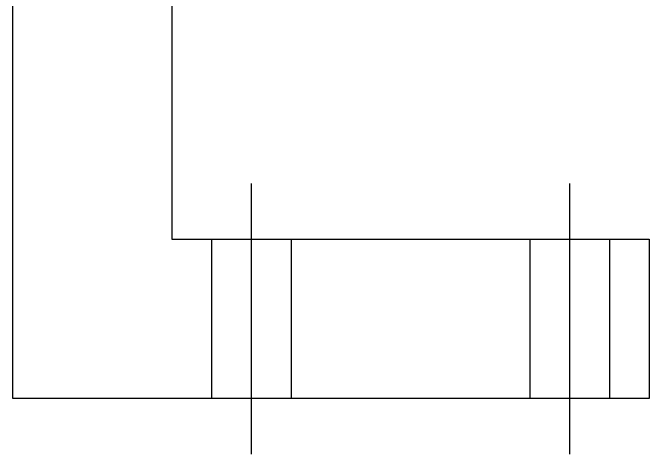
# Model space of a CAD drawing. Extents: x 1 to 277, y 0 to 196.
# Drawn here: x 186.95 to 206.95, y 82.76 to 96.62 of the extents above; entities that cross this region are included whole.
import ezdxf

# ---------------------------------------------------------------- set-up
doc = ezdxf.new("R2010")
doc.units = 0
doc.linetypes.add('CENTER', pattern=[50.8, 31.75, -6.35, 6.35, -6.35])
doc.linetypes.add('DASHED', pattern=[19.05, 12.7, -6.35])
doc.layers.get('0').update_dxf_attribs({"linetype": 'CONTINUOUS'})
doc.layers.add('CENTER', color=1, linetype='CENTER')

msp = doc.modelspace()

# ---------------------------------------------------------------- linework, layer by layer
at = {"color": 7, "linetype": 'CONTINUOUS'}
for p, q in [((186.95, 84.51), (186.95, 122.01)), ((191.95, 122.01), (191.95, 89.51)), ((191.95, 89.51), (206.95, 89.51)), ((206.95, 89.51), (206.95, 84.51)), ((206.95, 84.51), (186.95, 84.51))]:
    msp.add_line(p, q, dxfattribs=at)
at = {"color": 3, "linetype": 'DASHED'}
for p, q in [((193.2, 89.51), (193.2, 84.51)), ((195.7, 89.51), (195.7, 84.51)), ((203.2, 89.51), (203.2, 84.51)), ((205.7, 89.51), (205.7, 84.51))]:
    msp.add_line(p, q, dxfattribs=at)
at = {"layer": 'CENTER', "color": 1, "linetype": 'CENTER'}
for p, q in [((194.45, 82.76), (194.45, 91.26)), ((204.45, 82.76), (204.45, 91.26))]:
    msp.add_line(p, q, dxfattribs=at)

doc.saveas('drawing.dxf')
